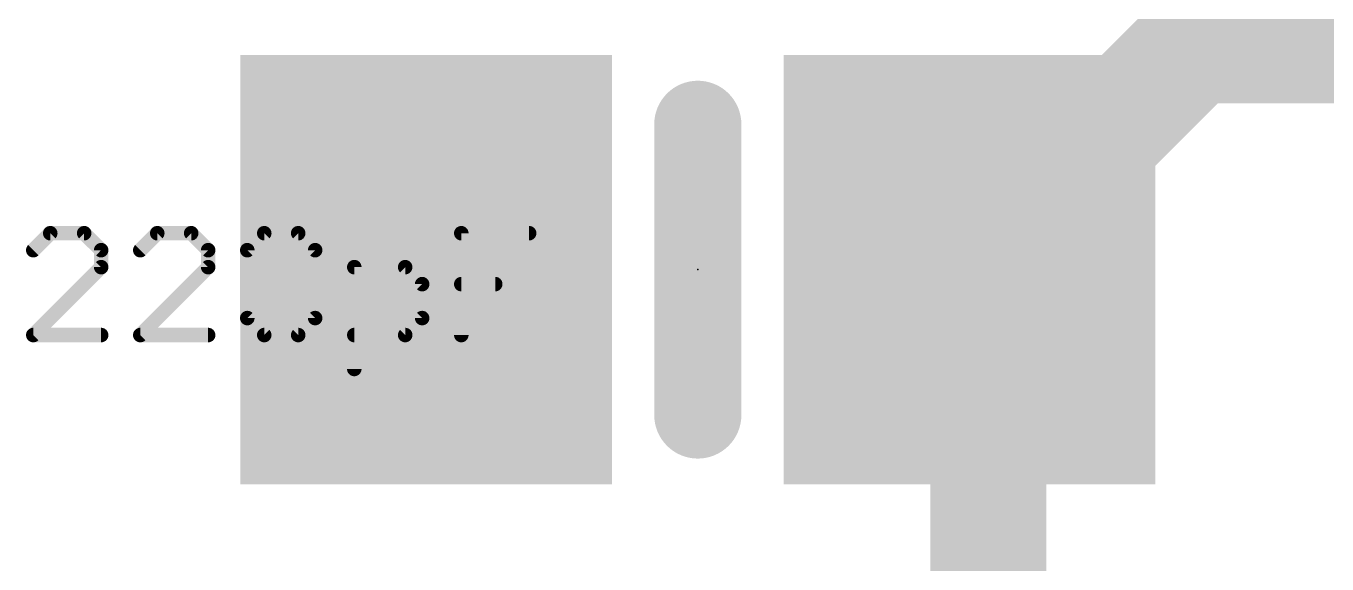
# Model space of a CAD drawing. Extents: x -0.5 to 24.4, y -0.8 to 15.5.
# Drawn here: x 12.256 to 16.805, y 7.48 to 9.361 of the extents above; entities that cross this region are included whole.
import ezdxf

# ---------------------------------------------------------------- set-up
doc = ezdxf.new("R2010")
doc.units = 0
for name, color, linetype in [('1', 12, 'CONTINUOUS'), ('21', 40, 'CONTINUOUS'), ('23', 53, 'CONTINUOUS'), ('27', 253, 'CONTINUOUS')]:
    doc.layers.add(name, color=color, linetype=linetype)

# ---------------------------------------------------------------- blocks, each defined once
blk = doc.blocks.new('RECT')
blk.add_solid([(-0.5, -0.5), (0.5, -0.5), (-0.5, 0.5), (0.5, 0.5)])

msp = doc.modelspace()

# ---------------------------------------------------------------- linework, layer by layer
at = {"layer": '1', "const_width": 0.4064}
for points in [[(15.555, 8.509), (16.339, 9.293)], [(16.339, 9.293), (20.447, 9.293)], [(15.621, 8.443), (15.555, 8.509)], [(15.621, 6.477), (15.621, 8.443)]]:
    msp.add_lwpolyline(points, dxfattribs=at)
at = {"layer": '1', "const_width": 0.2032}
for points in [[(16.339, 9.3946, 1), (16.339, 9.1914)], [(16.4108, 9.2212, 1), (16.2672, 9.3648)], [(15.6268, 8.5808, 1), (15.4832, 8.4372)], [(15.4832, 8.5808, 1), (15.6268, 8.4372)], [(15.7226, 8.443, 1), (15.5194, 8.443)], [(15.5492, 8.3712, 1), (15.6928, 8.5148)]]:
    msp.add_lwpolyline(points, format="xyb", dxfattribs=at)
at = {"layer": '21', "const_width": 0.3048}
msp.add_lwpolyline([(14.605, 8.001), (14.605, 9.017)], dxfattribs=at)
at = {"layer": '21', "const_width": 0.1524}
for points in [[(14.6812, 9.017, 1), (14.5288, 9.017)], [(14.5288, 8.001, 1), (14.6812, 8.001)]]:
    msp.add_lwpolyline(points, format="xyb", dxfattribs=at)
at = {"layer": '23'}
msp.add_point((14.605, 8.509), dxfattribs=at)
at = {"layer": '27', "const_width": 0.0508}
for points in [[(12.3403, 8.6363), (12.281, 8.577)], [(12.4589, 8.6363), (12.3403, 8.6363)], [(12.5183, 8.577), (12.4589, 8.6363)], [(12.7145, 8.6363), (12.6552, 8.577)], [(12.8332, 8.6363), (12.7145, 8.6363)], [(12.8925, 8.577), (12.8332, 8.6363)], [(13.0294, 8.577), (13.0887, 8.6363)], [(13.0887, 8.6363), (13.2074, 8.6363)], [(13.2074, 8.6363), (13.2667, 8.577)], [(13.7778, 8.2804), (13.7778, 8.6363)], [(13.7778, 8.6363), (14.0151, 8.6363)], [(12.5183, 8.5177), (12.5183, 8.577)], [(12.8925, 8.5177), (12.8925, 8.577)], [(13.0294, 8.3397), (13.0294, 8.577)], [(13.0294, 8.3397), (13.2667, 8.577)], [(13.2667, 8.577), (13.2667, 8.3397)], [(12.281, 8.2804), (12.5183, 8.5177)], [(12.6552, 8.2804), (12.8925, 8.5177)], [(13.4036, 8.1618), (13.4036, 8.5177)], [(13.4036, 8.5177), (13.5816, 8.5177)], [(13.5816, 8.5177), (13.6409, 8.4584)], [(13.6409, 8.4584), (13.6409, 8.3397)], [(13.7778, 8.4584), (13.8965, 8.4584)], [(13.0887, 8.2804), (13.0294, 8.3397)], [(13.2667, 8.3397), (13.2074, 8.2804)], [(13.6409, 8.3397), (13.5816, 8.2804)], [(12.5183, 8.2804), (12.281, 8.2804)], [(12.8925, 8.2804), (12.6552, 8.2804)], [(13.2074, 8.2804), (13.0887, 8.2804)], [(13.5816, 8.2804), (13.4036, 8.2804)]]:
    msp.add_lwpolyline(points, dxfattribs=at)
at = {"layer": '27', "const_width": 0.0254}
for points in [[(12.3403, 8.649, 1), (12.3403, 8.6236)], [(12.3493, 8.6273, 1), (12.3313, 8.6453)], [(12.4679, 8.6453, 1), (12.45, 8.6273)], [(12.4589, 8.6236, 1), (12.4589, 8.649)], [(12.7145, 8.649, 1), (12.7145, 8.6236)], [(12.7235, 8.6273, 1), (12.7055, 8.6453)], [(12.8421, 8.6453, 1), (12.8242, 8.6273)], [(12.8332, 8.6236, 1), (12.8332, 8.649)], [(13.0887, 8.649, 1), (13.0887, 8.6236)], [(13.0977, 8.6273, 1), (13.0797, 8.6453)], [(13.2163, 8.6453, 1), (13.1984, 8.6273)], [(13.2074, 8.6236, 1), (13.2074, 8.649)], [(13.7905, 8.6363, 1), (13.7651, 8.6363)], [(13.7778, 8.649, 1), (13.7778, 8.6236)], [(14.0151, 8.6236, 1), (14.0151, 8.649)], [(12.531, 8.577, 1), (12.5056, 8.577)], [(12.9052, 8.577, 1), (12.8798, 8.577)], [(13.0421, 8.577, 1), (13.0167, 8.577)], [(13.2794, 8.577, 1), (13.254, 8.577)], [(13.2757, 8.568, 1), (13.2577, 8.586)], [(12.272, 8.586, 1), (12.29, 8.568)], [(12.5093, 8.568, 1), (12.5272, 8.586)], [(12.6462, 8.586, 1), (12.6642, 8.568)], [(12.8835, 8.568, 1), (12.9015, 8.586)], [(13.0204, 8.586, 1), (13.0384, 8.568)], [(13.2577, 8.568, 1), (13.2757, 8.586)], [(12.5056, 8.5177, 1), (12.531, 8.5177)], [(12.5272, 8.5087, 1), (12.5093, 8.5266)], [(12.8798, 8.5177, 1), (12.9052, 8.5177)], [(12.9015, 8.5087, 1), (12.8835, 8.5266)], [(13.4163, 8.5177, 1), (13.3909, 8.5177)], [(13.4036, 8.5304, 1), (13.4036, 8.505)], [(13.5905, 8.5266, 1), (13.5726, 8.5087)], [(13.5816, 8.505, 1), (13.5816, 8.5304)], [(13.6536, 8.4584, 1), (13.6282, 8.4584)], [(13.6319, 8.4494, 1), (13.6499, 8.4673)], [(13.7778, 8.4711, 1), (13.7778, 8.4457)], [(13.8965, 8.4457, 1), (13.8965, 8.4711)], [(13.0384, 8.3487, 1), (13.0204, 8.3307)], [(13.0204, 8.3487, 1), (13.0384, 8.3307)], [(13.0167, 8.3397, 1), (13.0421, 8.3397)], [(13.254, 8.3397, 1), (13.2794, 8.3397)], [(13.2757, 8.3307, 1), (13.2577, 8.3487)], [(13.6282, 8.3397, 1), (13.6536, 8.3397)], [(13.6499, 8.3307, 1), (13.6319, 8.3487)], [(12.281, 8.2931, 1), (12.281, 8.2677)], [(12.272, 8.2894, 1), (12.29, 8.2714)], [(12.5183, 8.2677, 1), (12.5183, 8.2931)], [(12.6552, 8.2931, 1), (12.6552, 8.2677)], [(12.6462, 8.2894, 1), (12.6642, 8.2714)], [(12.8925, 8.2677, 1), (12.8925, 8.2931)], [(13.0887, 8.2931, 1), (13.0887, 8.2677)], [(13.0797, 8.2714, 1), (13.0977, 8.2894)], [(13.1984, 8.2894, 1), (13.2163, 8.2714)], [(13.2074, 8.2677, 1), (13.2074, 8.2931)], [(13.4036, 8.2931, 1), (13.4036, 8.2677)], [(13.5726, 8.2894, 1), (13.5905, 8.2714)], [(13.5816, 8.2677, 1), (13.5816, 8.2931)], [(13.7651, 8.2804, 1), (13.7905, 8.2804)], [(13.3909, 8.1618, 1), (13.4163, 8.1618)]]:
    msp.add_lwpolyline(points, format="xyb", dxfattribs=at)

# ---------------------------------------------------------------- block references
at = {"layer": '1', "xscale": 1.3, "yscale": 1.5, "rotation": 180}
for p in [(13.655, 8.509), (15.555, 8.509)]:
    msp.add_blockref('RECT', p, dxfattribs=at)

doc.saveas('drawing.dxf')
